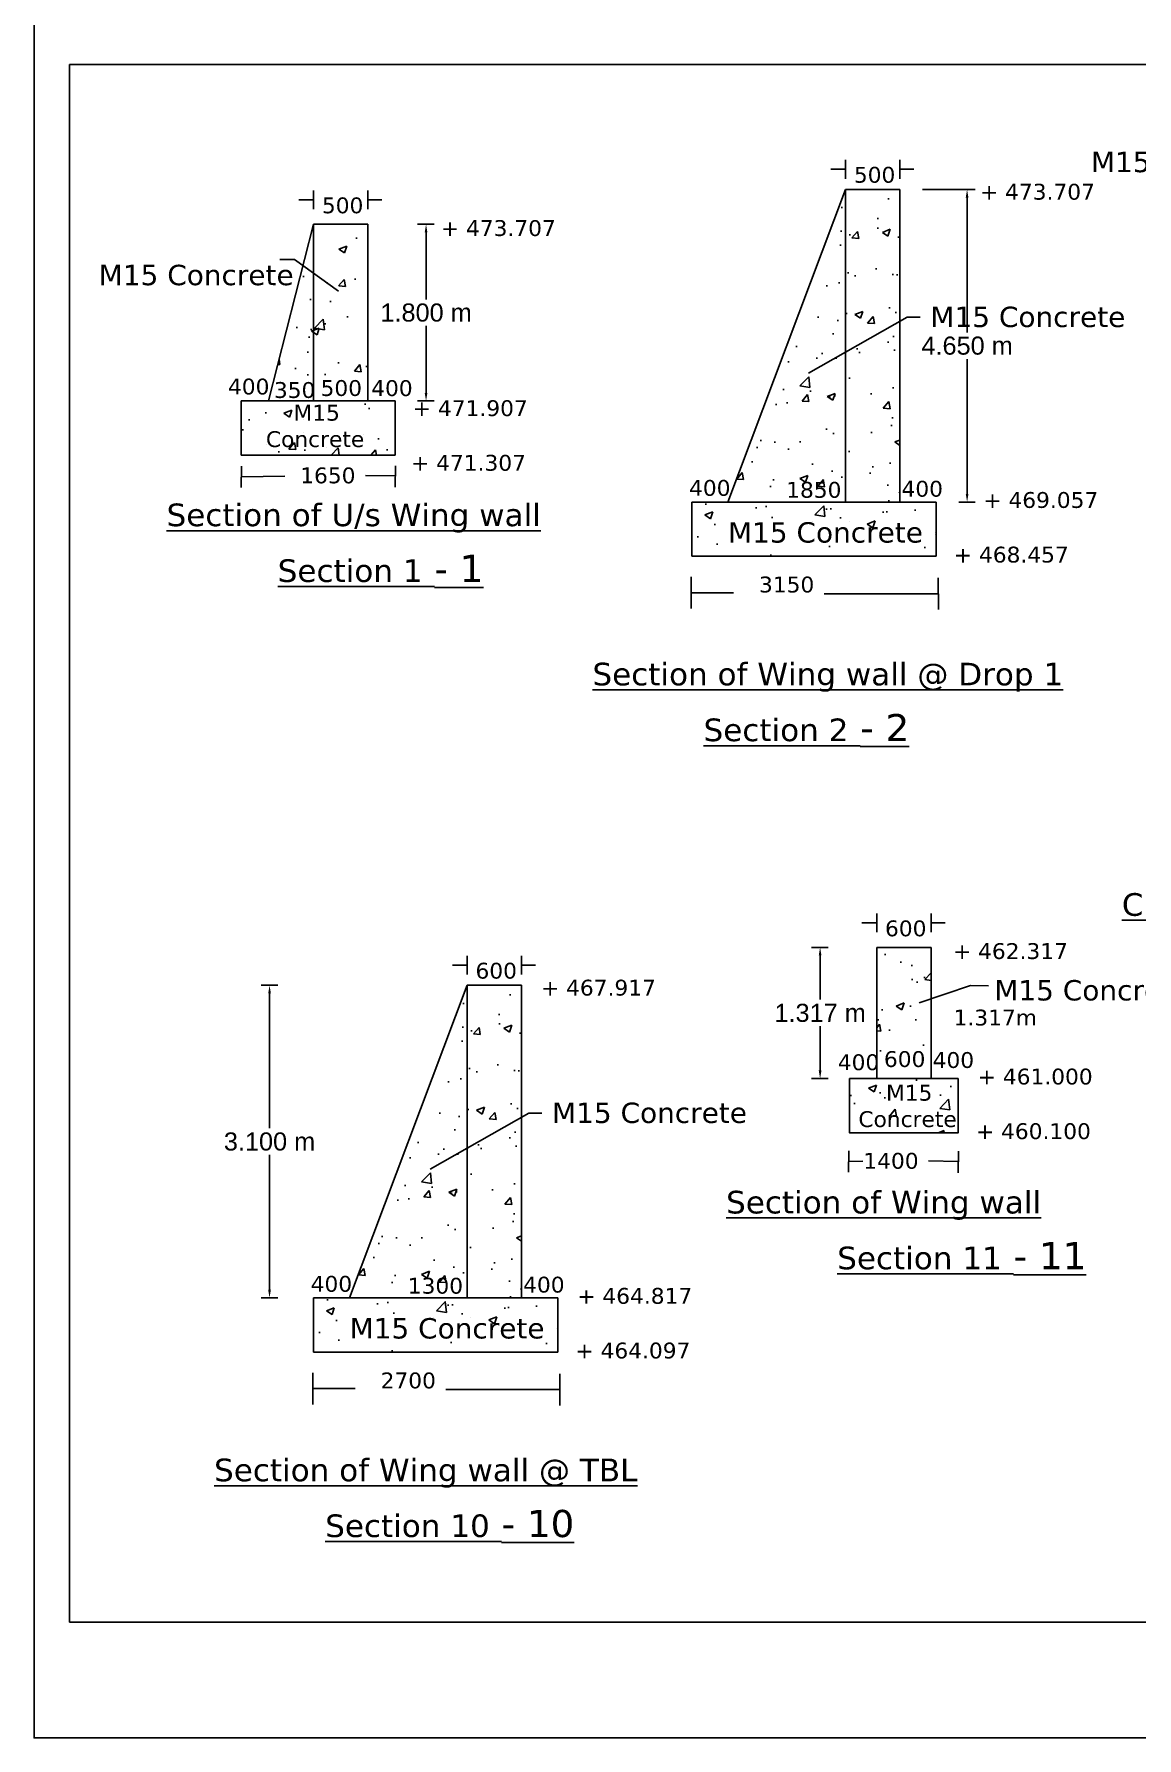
# Model space of a CAD drawing. Header units: inches. Extents: x 132 to 257, y -67 to 80.
# Drawn here: x 131.58 to 155.96, y -66.62 to -28.97 of the extents above; entities that cross this region are included whole.
import ezdxf

# ---------------------------------------------------------------- set-up
doc = ezdxf.new("R2010")
doc.units = ezdxf.units.IN
doc.header["$LTSCALE"] = 0.1
doc.header["$MEASUREMENT"] = 0
doc.styles.get("Standard").update_dxf_attribs({"font": 'arial.ttf'})
doc.dimstyles.get("Standard").update_dxf_attribs({"dimtxt": 0.4, "dimasz": 0.18, "dimexe": 0.18, "dimexo": 0.5, "dimgap": 0.09, "dimtad": 0, "dimtih": 1, "dimtoh": 1, "dimdec": 3, "dimzin": 0, "dimdsep": 46, "dimtxsty": 'Standard', "dimcen": 0.09, "dimadec": 0, "dimazin": 0, "dimtfac": 1, "dimtdec": 3, "dimtofl": 0, "dimtmove": 0, "dimatfit": 3, "dimfxl": 1, "dimtolj": 1, "dimtzin": 0, "dimarcsym": 0})

# ---------------------------------------------------------------- blocks, each defined once
blk = doc.blocks.new('*D47')
at = {"color": 0, "lineweight": -2, "transparency": 16777216}
for p, q in [((140.056, -33.17), (140.422, -33.17)), ((140.242, -33.35), (140.242, -34.828)), ((140.242, -36.894), (140.242, -35.416)), ((140.056, -37.074), (140.422, -37.074))]:
    blk.add_line(p, q, dxfattribs=at)
at = {"color": 0, "transparency": 16777216}
for points in [[(140.212, -33.35), (140.272, -33.35), (140.242, -33.17)], [(140.212, -36.894), (140.272, -36.894), (140.242, -37.074)]]:
    blk.add_solid(points, dxfattribs=at)
at = {"layer": 'Defpoints', "color": 0, "transparency": 16777216}
for p in [(139.556, -33.17), (140.242, -33.17), (139.556, -37.074)]:
    blk.add_point(p, dxfattribs=at)
at = {"color": 0, "transparency": 16777216, "insert": (140.242, -35.122), "char_height": 0.4, "attachment_point": 5}
blk.add_mtext('\\A1;1.800 m', dxfattribs=at)
blk = doc.blocks.new('*D48')
at = {"color": 0, "lineweight": -2, "transparency": 16777216}
for p, q in [((151.215, -32.399), (152.381, -32.399)), ((152.201, -32.579), (152.201, -35.558)), ((152.201, -39.127), (152.201, -36.147)), ((152.015, -39.307), (152.381, -39.307))]:
    blk.add_line(p, q, dxfattribs=at)
at = {"color": 0, "transparency": 16777216}
for points in [[(152.171, -32.579), (152.231, -32.579), (152.201, -32.399)], [(152.171, -39.127), (152.231, -39.127), (152.201, -39.307)]]:
    blk.add_solid(points, dxfattribs=at)
at = {"layer": 'Defpoints', "color": 0, "transparency": 16777216}
for p in [(150.715, -32.399), (152.201, -32.399), (151.515, -39.307)]:
    blk.add_point(p, dxfattribs=at)
at = {"color": 0, "transparency": 16777216, "insert": (152.201, -35.853), "char_height": 0.4, "attachment_point": 5}
blk.add_mtext('\\A1;4.650 m', dxfattribs=at)
blk = doc.blocks.new('*D57')
at = {"color": 0, "lineweight": -2, "transparency": 16777216}
for p, q in [((148.765, -49.148), (149.132, -49.148)), ((148.952, -49.328), (148.952, -50.304)), ((148.952, -51.868), (148.952, -50.892)), ((148.765, -52.048), (149.132, -52.048))]:
    blk.add_line(p, q, dxfattribs=at)
at = {"color": 0, "transparency": 16777216}
for points in [[(148.922, -49.328), (148.982, -49.328), (148.952, -49.148)], [(148.922, -51.868), (148.982, -51.868), (148.952, -52.048)]]:
    blk.add_solid(points, dxfattribs=at)
at = {"layer": 'Defpoints', "color": 0, "transparency": 16777216}
for p in [(148.265, -49.148), (148.952, -49.148), (148.265, -52.048)]:
    blk.add_point(p, dxfattribs=at)
at = {"color": 0, "transparency": 16777216, "insert": (148.952, -50.598), "char_height": 0.4, "attachment_point": 5}
blk.add_mtext('\\A1;1.317 m', dxfattribs=at)
blk = doc.blocks.new('*D58')
at = {"color": 0, "lineweight": -2, "transparency": 16777216}
for p, q in [((136.596, -49.987), (136.962, -49.987)), ((136.782, -50.167), (136.782, -53.147)), ((136.782, -56.715), (136.782, -53.736)), ((136.596, -56.895), (136.962, -56.895))]:
    blk.add_line(p, q, dxfattribs=at)
at = {"color": 0, "transparency": 16777216}
for points in [[(136.752, -50.167), (136.812, -50.167), (136.782, -49.987)], [(136.752, -56.715), (136.812, -56.715), (136.782, -56.895)]]:
    blk.add_solid(points, dxfattribs=at)
at = {"layer": 'Defpoints', "color": 0, "transparency": 16777216}
for p in [(136.096, -49.987), (136.782, -49.987), (136.096, -56.895)]:
    blk.add_point(p, dxfattribs=at)
at = {"color": 0, "transparency": 16777216, "insert": (136.782, -53.441), "char_height": 0.4, "attachment_point": 5}
blk.add_mtext('\\A1;3.100 m', dxfattribs=at)

msp = doc.modelspace()

# ---------------------------------------------------------------- hatches: boundary and pattern name
h = msp.add_hatch()
h.set_pattern_fill('AR-CONC', color=256, scale=0.25, style=0)
h.set_pattern_definition([(50, (-16.2389, 5.0928), (1.79315, -0.15688), [0.1875, -2.0625]), (355, (-16.2389, 5.0928), (-0.346878, 1.88048), [0.15, -1.65]), (100.4514, (-16.0895, 5.0797), (1.446273, 1.723599), [0.15935, -1.752855]), (46.1842, (-16.239, 5.5928), (2.668103, -0.413798), [0.28125, -3.09375]), (96.6356, (-16.0166, 5.5583), (2.336657, 2.435295), [0.239026, -2.629282]), (351.1842, (-16.239, 5.5928), (2.336655, 2.435297), [0.225, -2.475]), (21, (-15.9889, 5.4678), (1.492268, -1.006547), [0.1875, -2.0625]), (326, (-15.9889, 5.4678), (0.608288, 1.812875), [0.15, -1.65]), (71.4514, (-15.8645, 5.384), (2.100557, 0.806326), [0.15935, -1.752855]), (37.5, (-16.2389, 5.0928), (0.0303996, 0.8322346), [0, -1.63, 0, -1.675, 0, -1.65625]), (7.5, (-16.2389, 5.0928), (0.657674, 0.9860293), [0, -0.955, 0, -1.5925, 0, -0.63125]), (327.5, (-16.7964, 5.0928), (1.334556, -0.0563872), [0, -0.625, 0, -1.95, 0, -2.5875]), (317.5, (-17.0464, 5.0928), (1.4579654, 0.2502625), [0, -0.8125, 0, -1.295, 0, -1.8375])])
h.paths.add_polyline_path([(149.515, -32.3985), (146.915, -39.3065), (149.515, -39.3065)])
h.paths.add_polyline_path([(150.715, -35.3135), (149.515, -35.9947), (149.515, -39.3065), (150.715, -39.3065)])
h.paths.add_polyline_path([(150.715, -32.3985), (149.515, -32.3985), (149.515, -35.9947), (150.715, -35.3135)])
h.paths.add_polyline_path([(146.115, -39.3065), (146.115, -40.5065), (151.515, -40.5065), (151.515, -39.3065)])
h.paths.add_polyline_path([(148.1138, -38.7746), (149.4434, -38.7746), (149.4434, -39.3142), (148.1138, -39.3142)], flags=9)
h.paths.add_polyline_path([(146.8033, -39.6408), (151.2312, -39.6408), (151.2312, -40.3333), (146.8033, -40.3333)], flags=24)
h = msp.add_hatch()
h.set_pattern_fill('AR-CONC', color=256, scale=0.25, style=0)
h.set_pattern_definition([(50, (-18.9653, 5.1276), (1.79315, -0.15688), [0.1875, -2.0625]), (355, (-18.9653, 5.1276), (-0.346878, 1.88048), [0.15, -1.65]), (100.4514, (-18.8159, 5.1145), (1.446273, 1.723599), [0.15935, -1.752855]), (46.1842, (-18.9653, 5.6276), (2.668103, -0.413798), [0.28125, -3.09375]), (96.6356, (-18.743, 5.593), (2.336657, 2.435295), [0.239026, -2.629282]), (351.1842, (-18.9653, 5.6276), (2.336655, 2.435297), [0.225, -2.475]), (21, (-18.7153, 5.5026), (1.492268, -1.006547), [0.1875, -2.0625]), (326, (-18.7153, 5.5026), (0.608288, 1.812875), [0.15, -1.65]), (71.4514, (-18.591, 5.4187), (2.100557, 0.806326), [0.15935, -1.752855]), (37.5, (-18.9653, 5.12755), (0.0303996, 0.8322346), [0, -1.63, 0, -1.675, 0, -1.65625]), (7.5, (-18.9653, 5.12755), (0.657674, 0.9860293), [0, -0.955, 0, -1.5925, 0, -0.63125]), (327.5, (-19.5228, 5.12755), (1.334556, -0.0563872), [0, -0.625, 0, -1.95, 0, -2.5875]), (317.5, (-19.7728, 5.1276), (1.4579654, 0.2502625), [0, -0.8125, 0, -1.295, 0, -1.8375])])
h.paths.add_polyline_path([(138.956, -33.17), (137.756, -33.17), (137.756, -37.074), (138.956, -37.074)])
h.paths.add_polyline_path([(137.756, -34.2497), (137.523, -34.0798), (136.756, -37.074), (137.756, -37.074)])
h.paths.add_polyline_path([(136.756, -37.074), (136.156, -37.074), (136.156, -38.274), (136.556, -38.274), (139.556, -38.274), (139.556, -37.074), (138.956, -37.074), (137.756, -37.074)])
h.paths.add_polyline_path([(137.8224, -36.5249), (138.8445, -36.5249), (138.8445, -37.0645), (137.8224, -37.0645)], flags=24)
h.paths.add_polyline_path([(136.6148, -37.0709), (139.0805, -37.0709), (139.0805, -38.1941), (136.6148, -38.1941)], flags=9)
h.paths.add_polyline_path([(135.7757, -36.4925), (136.7718, -36.4925), (136.7718, -37.0318), (135.7757, -37.0318)], flags=9)
h = msp.add_hatch()
h.set_pattern_fill('AR-CONC', color=256, scale=0.25, style=0)
h.set_pattern_definition([(50, (1.2025, 0.8912), (1.79315, -0.15688), [0.1875, -2.0625]), (355, (1.2025, 0.8912), (-0.346878, 1.88048), [0.15, -1.65]), (100.4514, (1.3519, 0.8781), (1.446273, 1.723599), [0.15935, -1.752855]), (46.1842, (1.2025, 1.3912), (2.668103, -0.413798), [0.28125, -3.09375]), (96.6356, (1.4248, 1.3567), (2.336657, 2.435295), [0.239026, -2.629282]), (351.1842, (1.2025, 1.3912), (2.336655, 2.435297), [0.225, -2.475]), (21, (1.4525, 1.2662), (1.492268, -1.006547), [0.1875, -2.0625]), (326, (1.4525, 1.2662), (0.608288, 1.812875), [0.15, -1.65]), (71.4514, (1.5768, 1.1823), (2.100557, 0.806326), [0.15935, -1.752855]), (37.5, (1.20247, 0.8912), (0.0303996, 0.8322346), [0, -1.63, 0, -1.675, 0, -1.65625]), (7.5, (1.2025, 0.8912), (0.657674, 0.9860293), [0, -0.955, 0, -1.5925, 0, -0.63125]), (327.5, (0.64497, 0.8912), (1.334556, -0.0563872), [0, -0.625, 0, -1.95, 0, -2.5875]), (317.5, (0.395, 0.8912), (1.457965, 0.2502625), [0, -0.8125, 0, -1.295, 0, -1.8375])])
h.paths.add_polyline_path([(150.2033, -52.0481), (151.4033, -52.0481), (151.4033, -49.1481), (150.2033, -49.1481)])
h.paths.add_polyline_path([(149.6033, -53.2481), (152.0033, -53.2481), (152.0033, -52.0481), (151.4033, -52.0481), (150.2033, -52.0481), (149.6033, -52.0481)])
h.paths.add_polyline_path([(150.2752, -51.3542), (151.3044, -51.3542), (151.3044, -51.8936), (150.2752, -51.8936)], flags=24)
h.paths.add_polyline_path([(149.7106, -52.0984), (152.1762, -52.0984), (152.1762, -53.2215), (149.7106, -53.2215)], flags=9)
h = msp.add_hatch()
h.set_pattern_fill('AR-CONC', color=256, scale=0.25, style=0)
h.set_pattern_definition([(50, (-24.6026, -12.496), (1.79315, -0.15688), [0.1875, -2.0625]), (355, (-24.6026, -12.496), (-0.346878, 1.88048), [0.15, -1.65]), (100.4514, (-24.4532, -12.5091), (1.446273, 1.723599), [0.15935, -1.752855]), (46.1842, (-24.6026, -11.996), (2.668103, -0.413798), [0.28125, -3.09375]), (96.6356, (-24.3803, -12.0306), (2.336657, 2.435295), [0.239026, -2.629282]), (351.1842, (-24.6026, -11.996), (2.336655, 2.435297), [0.225, -2.475]), (21, (-24.3526, -12.121), (1.492268, -1.006547), [0.1875, -2.0625]), (326, (-24.3526, -12.121), (0.608288, 1.812875), [0.15, -1.65]), (71.4514, (-24.2283, -12.205), (2.100557, 0.806326), [0.15935, -1.752855]), (37.5, (-24.6026, -12.4961), (0.0303996, 0.8322346), [0, -1.63, 0, -1.675, 0, -1.65625]), (7.5, (-24.6026, -12.4961), (0.657674, 0.9860293), [0, -0.955, 0, -1.5925, 0, -0.63125]), (327.5, (-25.1601, -12.4961), (1.334556, -0.0563872), [0, -0.625, 0, -1.95, 0, -2.5875]), (317.5, (-25.4101, -12.4961), (1.4579654, 0.2502625), [0, -0.8125, 0, -1.295, 0, -1.8375])])
h.paths.add_polyline_path([(141.1513, -49.9874), (138.5513, -56.8954), (141.1513, -56.8954)])
h.paths.add_polyline_path([(142.3513, -52.9023), (141.1513, -53.5835), (141.1513, -56.8954), (142.3513, -56.8954)])
h.paths.add_polyline_path([(142.3513, -49.9874), (141.1513, -49.9874), (141.1513, -53.5835), (142.3513, -52.9023)])
h.paths.add_polyline_path([(137.7513, -56.8954), (137.7513, -58.0954), (143.1513, -58.0954), (143.1513, -56.8954)])
h.paths.add_polyline_path([(139.75, -56.3635), (141.0521, -56.3635), (141.0521, -56.903), (139.75, -56.903)], flags=9)
h.paths.add_polyline_path([(138.4395, -57.2297), (142.8675, -57.2297), (142.8675, -57.9222), (138.4395, -57.9222)], flags=24)

# ---------------------------------------------------------------- linework, layer by layer
for p, q in [((230.7636, -29.6378), (132.3623, -29.6378)), ((132.3623, -29.6378), (132.3623, -64.0593)), ((149.515, -31.9534), (149.187, -31.9534)), ((149.515, -32.1613), (149.515, -31.7454)), ((150.715, -32.1613), (150.715, -31.7454)), ((150.715, -31.9534), (151.0249, -31.9534)), ((137.756, -32.6288), (137.428, -32.6288)), ((137.756, -32.8368), (137.756, -32.4208)), ((138.956, -32.8368), (138.956, -32.4208)), ((138.956, -32.6288), (139.2659, -32.6288)), ((146.915, -39.3065), (149.515, -32.3985)), ((149.515, -32.3985), (149.515, -39.3065)), ((150.715, -32.3985), (149.515, -32.3985)), ((150.715, -32.3985), (149.515, -32.3985)), ((149.515, -32.3985), (150.715, -32.3985)), ((150.715, -32.3985), (150.715, -39.3065)), ((150.715, -32.3985), (150.715, -39.3065)), ((136.756, -37.074), (137.756, -33.17)), ((137.756, -33.17), (138.956, -33.17)), ((137.756, -33.17), (137.756, -37.074)), ((138.956, -33.17), (138.956, -37.074)), ((138.956, -33.17), (138.956, -36.07)), ((138.956, -33.17), (138.956, -36.07)), ((138.956, -35.5159), (138.956, -35.1006)), ((136.156, -37.074), (136.156, -38.274)), ((136.756, -37.074), (136.156, -37.074)), ((137.756, -37.074), (136.756, -37.074)), ((138.956, -37.074), (137.756, -37.074)), ((138.956, -37.074), (137.756, -37.074)), ((138.956, -37.074), (139.556, -37.074)), ((139.556, -37.074), (139.556, -38.274)), ((136.156, -38.274), (136.556, -38.274)), ((139.556, -38.274), (136.556, -38.274)), ((136.1649, -38.5124), (136.1574, -38.9868)), ((136.1612, -38.7496), (137.1203, -38.732)), ((138.9016, -38.7199), (139.56, -38.7302)), ((139.5635, -38.5075), (139.556, -38.9818)), ((151.515, -39.3065), (146.115, -39.3065)), ((146.115, -39.3065), (146.115, -40.5065)), ((146.115, -39.3065), (146.115, -40.5065)), ((146.915, -39.3065), (146.115, -39.3065)), ((146.115, -39.3065), (150.715, -39.3065)), ((150.715, -39.3065), (146.915, -39.3065)), ((150.715, -39.3065), (151.515, -39.3065)), ((151.515, -40.5065), (151.515, -39.3065)), ((151.515, -39.3065), (151.515, -40.5065)), ((146.115, -40.5065), (151.515, -40.5065)), ((151.515, -40.5065), (146.115, -40.5065)), ((146.1053, -40.9633), (146.1048, -41.6595)), ((151.5649, -40.9859), (151.5655, -41.6821)), ((146.1051, -41.3114), (147.0351, -41.3114)), ((151.5652, -41.334), (149.0448, -41.334)), ((150.2033, -48.8148), (150.2033, -48.3989)), ((151.4033, -48.8148), (151.4033, -48.3989)), ((150.2033, -48.6068), (149.8753, -48.6068)), ((151.4033, -48.6068), (151.7132, -48.6068)), ((150.2033, -49.1481), (150.2033, -52.0481)), ((150.2033, -49.1481), (151.4033, -49.1481)), ((151.4033, -49.1481), (151.4033, -52.0481)), ((151.4033, -49.1481), (151.4033, -52.0481)), ((141.1513, -49.5422), (140.8233, -49.5422)), ((141.1513, -49.7502), (141.1513, -49.3343)), ((142.3513, -49.7502), (142.3513, -49.3343)), ((142.3513, -49.5422), (142.6612, -49.5422)), ((138.5513, -56.8954), (141.1513, -49.9874)), ((141.1513, -49.9874), (142.3513, -49.9874)), ((142.3513, -49.9874), (141.1513, -49.9874)), ((142.3513, -49.9874), (141.1513, -49.9874)), ((141.1513, -49.9874), (141.1513, -56.8954)), ((142.3513, -49.9874), (142.3513, -56.8954)), ((142.3513, -49.9874), (142.3513, -56.8954)), ((151.4033, -51.4939), (151.4033, -51.0786)), ((150.2033, -52.0481), (149.6033, -52.0481)), ((150.2033, -52.0481), (149.6033, -52.0481)), ((149.6033, -52.0481), (149.6033, -53.2481)), ((151.4033, -52.0481), (150.2033, -52.0481)), ((151.4033, -52.0481), (152.0033, -52.0481)), ((149.5871, -53.643), (149.5796, -54.1174)), ((152.0108, -53.6551), (152.0033, -54.1295)), ((149.5833, -53.8802), (149.898, -53.8736)), ((151.3489, -53.8675), (152.0073, -53.8779)), ((137.7513, -56.8954), (142.3513, -56.8954)), ((138.5513, -56.8954), (137.7513, -56.8954)), ((137.7513, -56.8954), (137.7513, -58.0954)), ((137.7513, -56.8954), (137.7513, -58.0954)), ((143.1513, -56.8954), (137.7513, -56.8954)), ((142.3513, -56.8954), (138.5513, -56.8954)), ((142.3513, -56.8954), (143.1513, -56.8954)), ((143.1513, -56.8954), (143.1513, -58.0954)), ((143.1513, -58.0954), (143.1513, -56.8954)), ((143.1513, -58.0954), (137.7513, -58.0954)), ((137.7513, -58.0954), (143.1513, -58.0954)), ((137.7416, -58.5522), (137.7411, -59.2483)), ((143.2012, -58.5748), (143.2018, -59.271)), ((137.7413, -58.9003), (138.6714, -58.9003)), ((143.2015, -58.9229), (140.6811, -58.9229)), ((132.3623, -64.0593), (218.1341, -64.0593))]:
    msp.add_line(p, q)
for points in [[(131.5772, -28.2935), (256.7442, -28.2935), (256.7442, -66.6194), (131.5772, -66.6194)], [(152.0033, -52.0481), (149.6033, -52.0481), (149.6033, -53.2481), (152.0033, -53.2481)]]:
    msp.add_lwpolyline(points, close=True)
for points in [[(137.0101, -33.9446), (137.3375, -33.9446), (138.3033, -34.6487)], [(148.6934, -36.461), (150.8777, -35.2211), (151.1658, -35.2211)], [(151.1428, -50.3765), (152.2756, -49.9919), (152.6737, -50.0024)], [(140.3297, -54.0499), (142.514, -52.81), (142.8021, -52.81)]]:
    msp.add_lwpolyline(points)

# ---------------------------------------------------------------- texts
at = {"attachment_point": 1}
for s, insert, char_height, width in [('{\\fVerdana|b0|i0|c0|p34;M15 Concrete}', (154.9377, -31.5671), 0.45, 5.79453), ('{\\fVerdana|b0|i0|c0|p34;500}', (149.6982, -31.8999), 0.35, 1.741063), ('{\\fVerdana|b0|i0|c0|p34;+ 473.707}', (152.4859, -32.2748), 0.35, 3.55768), ('{\\fVerdana|b0|i0|c0|p34;500}', (137.9392, -32.5753), 0.35, 1.741063), ('{\\fVerdana|b0|i0|c0|p34;+ 473.707}', (140.5693, -33.0775), 0.35, 3.502237), ('{\\fVerdana|b0|i0|c0|p34;M15 Concrete}', (133.0065, -34.0649), 0.45, 5.79453), ('{\\fVerdana|b0|i0|c0|p34;M15 Concrete}', (151.3902, -34.9905), 0.45, 5.79453), ('{\\fVerdana|b0|i0|c0|p34;400}', (135.8632, -36.58), 0.35, 2.192906), ('{\\fVerdana|b0|i0|c0|p34;350}', (136.8788, -36.6564), 0.35, 1.746596), ('{\\fVerdana|b0|i0|c0|p34;500}', (137.9099, -36.6124), 0.35, 1.746596), ('{\\fVerdana|b0|i0|c0|p34;400}', (139.0295, -36.6139), 0.35, 1.703994), ('{\\fVerdana|b0|i0|c0|p34;    M15 Concrete}', (136.7023, -37.1584), 0.35, 3.454), ('{\\fVerdana|b0|i0|c0|p34;+ 471.907}', (139.9495, -37.0575), 0.35, 3.502237), ('{\\fVerdana|b0|i0|c0|p34;+ 471.307}', (139.9096, -38.2648), 0.35, 3.502237), ('{\\fVerdana|b0|i0|c0|p34;1650}', (137.46, -38.543), 0.35, 1.741063), ('{\\fVerdana|b0|i0|c0|p34;400}', (146.0549, -38.8199), 0.35, 1.741063), ('{\\fVerdana|b0|i0|c0|p34;1850}', (148.2013, -38.8621), 0.35, 1.741063), ('{\\fVerdana|b0|i0|c0|p34;400}', (150.7515, -38.8382), 0.35, 1.741063), ('{\\fVerdana|b0|i0|c0|p34;+ 469.057}', (152.5601, -39.0865), 0.35, 3.502237), ('{\\fVerdana|b0|i0|c0|p34;\\LSection of U/s Wing wall }', (134.5058, -39.3404), 0.5, 13.403981), ('{\\fVerdana|b0|i0|c0|p34;M15 Concrete}', (146.9158, -39.7533), 0.45, 15.645987), ('{\\fVerdana|b0|i0|c0|p34;+ 468.457}', (151.9085, -40.2938), 0.35, 3.502237), ('{\\fVerdana|b0|i0|c0|p34;\\LSection 1\\H1.2x; - 1}', (136.9623, -40.4734), 0.5, 11.27712), ('{\\fVerdana|b0|i0|c0|p34;3150}', (147.6013, -40.9548), 0.35, 1.741063), ('{\\fVerdana|b0|i0|c0|p34;\\LSection of Wing wall @ Drop 1}', (143.9192, -42.8584), 0.5, 13.403981), ('{\\fVerdana|b0|i0|c0|p34;\\LSection 2\\H1.2x; - 2}', (146.3758, -43.9914), 0.5, 11.27712), ('{\\fVerdana|b0|i0|c0|p34;\\LCross Section of Drop 1}', (155.6217, -47.951), 0.5, 13.403981), ('{\\fVerdana|b0|i0|c0|p34;600}', (150.3865, -48.5534), 0.35, 1.741063), ('{\\fVerdana|b0|i0|c0|p34;+ 462.317}', (151.8891, -49.0556), 0.35, 3.502237), ('{\\fVerdana|b0|i0|c0|p34;600}', (141.3345, -49.4888), 0.35, 1.741063), ('{\\fVerdana|b0|i0|c0|p34;+ 467.917}', (142.7817, -49.8637), 0.35, 3.55768), ('{\\fVerdana|b0|i0|c0|p34;M15 Concrete}', (152.8024, -49.8718), 0.45, 5.812071), ('{\\fVerdana|b0|i0|c0|p34;1.317m}', (151.9031, -50.5247), 0.35, 3.502237), ('{\\fVerdana|b0|i0|c0|p34;400}', (149.3432, -51.5123), 0.35, 1.16159), ('{\\fVerdana|b0|i0|c0|p34;600}', (150.3627, -51.4417), 0.35, 1.741063), ('{\\fVerdana|b0|i0|c0|p34;400}', (151.4398, -51.4629), 0.35, 1.741063), ('{\\fVerdana|b0|i0|c0|p34;+ 461.000}', (152.4366, -51.8281), 0.35, 3.502237), ('{\\fVerdana|b0|i0|c0|p34;    M15 Concrete}', (149.7981, -52.1859), 0.35, 2.805507), ('{\\fVerdana|b0|i0|c0|p34;M15 Concrete}', (143.0265, -52.5794), 0.45, 5.79453), ('{\\fVerdana|b0|i0|c0|p34;+ 460.100}', (152.3968, -53.0354), 0.35, 3.502237), ('{\\fVerdana|b0|i0|c0|p34;1400}', (149.9073, -53.6906), 0.35, 1.741063), ('{\\fVerdana|b0|i0|c0|p34;\\LSection of Wing wall }', (146.8732, -54.5289), 0.5, 13.403981), ('{\\fVerdana|b0|i0|c0|p34;\\LSection 11\\H1.2x; - 11}', (149.3297, -55.662), 0.5, 11.27712), ('{\\fVerdana|b0|i0|c0|p34;400}', (137.6912, -56.4088), 0.35, 1.741063), ('{\\fVerdana|b0|i0|c0|p34;1300}', (139.8375, -56.451), 0.35, 1.741063), ('{\\fVerdana|b0|i0|c0|p34;400}', (142.3877, -56.4271), 0.35, 1.741063), ('{\\fVerdana|b0|i0|c0|p34;+ 464.817}', (143.5846, -56.6754), 0.35, 3.502237), ('{\\fVerdana|b0|i0|c0|p34;M15 Concrete}', (138.552, -57.3422), 0.45, 15.645987), ('{\\fVerdana|b0|i0|c0|p34;+ 464.097}', (143.5447, -57.8827), 0.35, 3.502237), ('{\\fVerdana|b0|i0|c0|p34;2700}', (139.2375, -58.5437), 0.35, 1.741063), ('{\\fVerdana|b0|i0|c0|p34;\\LSection of Wing wall @ TBL}', (135.5555, -60.4473), 0.5, 13.403981), ('{\\fVerdana|b0|i0|c0|p34;\\LSection 10\\H1.2x; - 10}', (138.0121, -61.5803), 0.5, 11.27712)]:
    msp.add_mtext(s, dxfattribs=dict(at, insert=insert, char_height=char_height, width=width))

# ---------------------------------------------------------------- dimensions: what is measured, and where the dimension line sits
for base, p1, p2, text, picture, middle in [((152.2012, -32.3985), (151.515, -39.3065), (150.715, -32.3985), '4.650 m', '*D48', (152.2012, -35.8525)), ((140.2422, -33.17), (139.556, -37.074), (139.556, -33.17), '1.800 m', '*D47', (140.2422, -35.122)), ((148.9517, -49.1481), (148.2655, -52.0481), (148.2655, -49.1481), '1.317 m', '*D57', (148.9517, -50.5981)), ((136.7825, -49.9874), (136.0963, -56.8954), (136.0963, -49.9874), '3.100 m', '*D58', (136.7825, -53.4414))]:
    dim = msp.add_linear_dim(base=base, p1=p1, p2=p2, angle=90, text=text, dimstyle='Standard')
    dim.commit()
    dim.dimension.update_dxf_attribs({"geometry": picture, "text_midpoint": middle})

doc.saveas('drawing.dxf')
